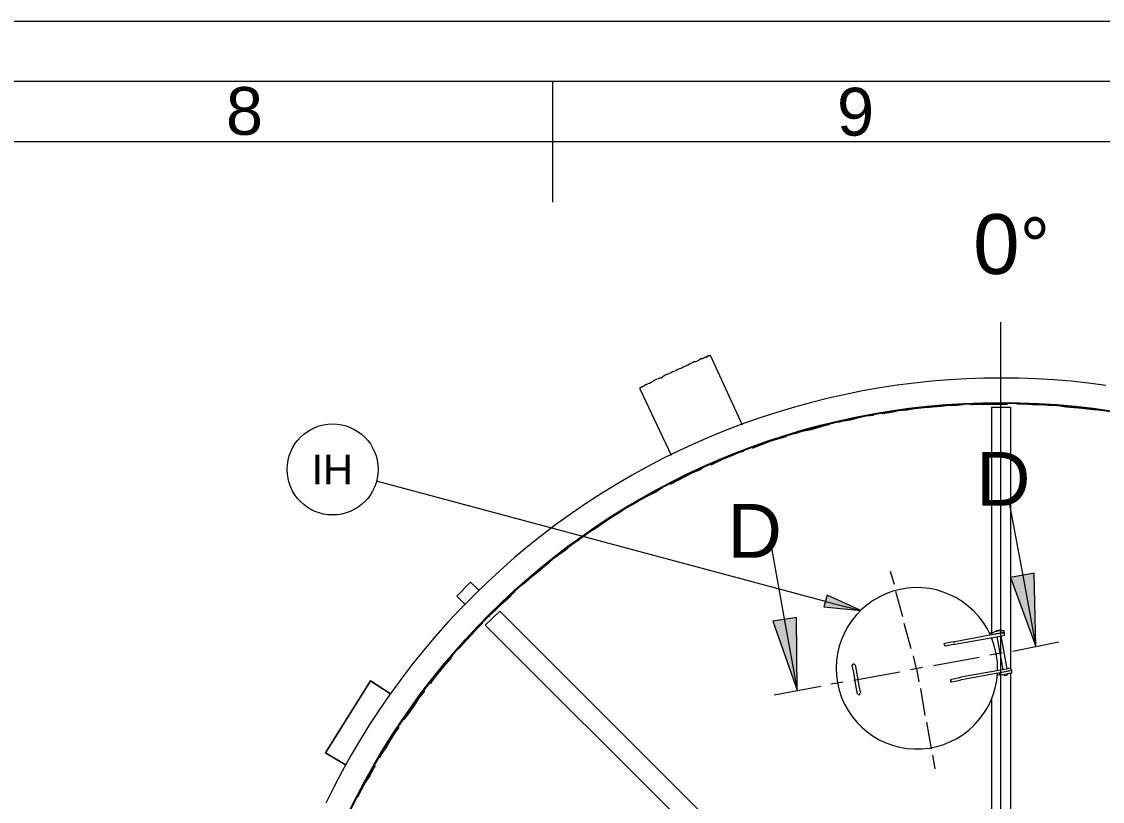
# Model space of a CAD drawing. Header units: millimetres. Extents: x 0 to 62767, y -13570 to 23963.
# Drawn here: x 11442 to 14133, y 15875 to 17817 of the extents above; entities that cross this region are included whole.
import ezdxf

# ---------------------------------------------------------------- set-up
doc = ezdxf.new("R2010")
doc.units = ezdxf.units.MM

msp = doc.modelspace()

# ---------------------------------------------------------------- hatches: boundary and pattern name
h = msp.add_hatch(color=7)
h.dxf.hatch_style = 2
h.paths.add_polyline_path([(13904.762, 16432.381), (13967.618, 16260.952), (13963.809, 16443.809)])
h = msp.add_hatch(color=7)
h.dxf.hatch_style = 2
h.paths.add_polyline_path([(13439.999, 16360), (13531.428, 16350.476), (13447.619, 16388.571)])
h = msp.add_hatch(color=7)
h.dxf.hatch_style = 2
h.paths.add_polyline_path([(13312.381, 16323.809), (13373.333, 16152.381), (13371.428, 16333.333)])

# ---------------------------------------------------------------- linework, layer by layer
at = {"color": 7, "lineweight": 0}
for points in [[(25226.665, 17817.142), (0, 17817.142)], [(449.524, 17668.572), (25076.19, 17668.572)], [(12763.81, 17668.572), (12763.81, 17367.619)], [(24927.618, 17518.095), (600, 17518.095)], [(13880, 14961.905), (13880, 17068.571)], [(13156.19, 16986.666), (13156.19, 16984.762), (13154.285, 16984.762), (13152.381, 16984.762), (13150.476, 16984.762), (13150.476, 16982.857), (13148.572, 16982.857), (13146.666, 16980.952), (13142.857, 16980.952), (13140.952, 16979.048), (13139.048, 16979.048), (13137.142, 16977.142), (13133.333, 16977.142), (13129.523, 16975.238), (13127.619, 16973.333), (13123.809, 16971.429), (13119.999, 16969.524), (13116.19, 16969.524), (13112.381, 16967.618), (13108.571, 16965.714), (13104.762, 16963.809), (13100.953, 16961.905), (13097.143, 16959.999), (13093.333, 16958.095), (13089.523, 16956.19), (13085.714, 16954.286), (13080, 16952.381), (13076.19, 16950.475), (13072.38, 16948.571), (13068.571, 16946.666), (13062.856, 16944.762), (13059.047, 16942.857), (13055.238, 16940.953), (13051.428, 16939.047), (13045.714, 16937.143), (13041.904, 16935.238), (13038.095, 16931.429), (13034.285, 16929.523), (13030.476, 16929.523), (13026.667, 16927.619), (13022.857, 16925.714), (13019.048, 16923.81), (13015.237, 16921.904), (13011.428, 16919.999), (13009.524, 16918.095), (13005.715, 16916.19), (13003.809, 16916.19), (13000, 16914.286), (12998.094, 16912.38), (12994.285, 16912.38), (12992.381, 16910.476), (12990.476, 16908.571), (12988.572, 16908.571), (12986.666, 16906.667), (12984.762, 16906.667), (12982.857, 16904.762), (12980.952, 16904.762), (12980.952, 16902.856)], [(13156.19, 16986.666), (13236.19, 16813.333)], [(13880, 14820.952), (13880, 16940.953)], [(14142.111, 16911.329), (14098.857, 16916.899), (14055.521, 16921.454), (14012.123, 16924.995), (13968.682, 16927.523), (13925.217, 16929.04), (13881.746, 16929.547), (13838.288, 16929.045), (13794.863, 16927.536), (13751.489, 16925.021), (13708.184, 16921.5), (13664.969, 16916.977), (13621.861, 16911.451), (13578.88, 16904.925), (13536.044, 16897.399), (13493.373, 16888.874), (13450.885, 16879.353), (13408.599, 16868.836), (13366.533, 16857.325), (13324.708, 16844.821), (13283.141, 16831.326), (13241.852, 16816.84), (13200.859, 16801.365), (13160.182, 16784.902), (13119.839, 16767.453), (13079.849, 16749.019), (13040.23, 16729.601), (13001.003, 16709.201), (12962.185, 16687.819), (12923.796, 16665.458), (12885.854, 16642.119), (12848.378, 16617.802), (12811.388, 16592.509), (12774.901, 16566.242), (12738.938, 16539.001), (12703.516, 16510.789), (12668.655, 16481.605), (12634.373, 16451.453), (12600.69, 16420.333), (12567.624, 16388.246), (12535.195, 16355.193), (12503.42, 16321.177), (12472.489, 16286.391), (12442.579, 16251.042), (12413.689, 16215.149), (12385.819, 16178.731), (12358.967, 16141.807), (12333.135, 16104.395), (12308.321, 16066.515), (12284.525, 16028.185), (12261.746, 15989.425), (12239.984, 15950.253), (12219.239, 15910.688), (12199.51, 15870.75)], [(12980.952, 16902.856), (13059.047, 16737.143)], [(13674.285, 16853.333), (13668.572, 16853.333), (13647.618, 16849.524), (13626.666, 16847.619), (13607.619, 16843.809), (13586.666, 16840), (13584.762, 16840)], [(13786.666, 16862.857), (13771.429, 16860.952), (13750.476, 16860.952), (13731.428, 16859.048), (13710.476, 16857.143), (13697.143, 16855.237)], [(13807.618, 16862.857), (13813.333, 16864.761), (13834.285, 16864.761), (13855.237, 16864.761), (13876.191, 16864.761), (13897.143, 16864.761)], [(13857.143, 16857.143), (13857.143, 16295.238)], [(13857.143, 16857.143), (13904.762, 16857.143)], [(13904.762, 16857.143), (13904.762, 16205.713)], [(14009.524, 16860.952), (14000, 16860.952), (13979.048, 16862.857), (13958.095, 16862.857), (13937.143, 16864.761), (13919.999, 16864.761)], [(14119.999, 16849.524), (14102.857, 16851.428), (14081.904, 16853.333), (14062.856, 16855.237), (14041.904, 16857.143), (14032.381, 16859.048)], [(13563.81, 16836.19), (13544.761, 16834.285), (13525.715, 16830.476), (13504.761, 16824.761), (13483.809, 16820.952), (13476.19, 16819.048)], [(13453.333, 16813.333), (13443.809, 16811.429), (13424.762, 16805.714), (13403.81, 16800), (13384.762, 16796.19), (13367.619, 16790.475)], [(13346.667, 16784.762), (13344.761, 16782.857), (13323.809, 16777.142), (13304.762, 16771.429), (13285.714, 16763.81), (13266.666, 16756.19), (13260.953, 16754.286)], [(13240, 16746.667), (13226.667, 16742.856), (13207.619, 16735.238), (13188.571, 16727.619), (13169.524, 16718.095), (13158.094, 16712.38)], [(13262.857, 16759.999), (13262.857, 16758.095), (13262.857, 16756.19)], [(13137.142, 16704.761), (13131.429, 16700.952), (13112.381, 16693.333), (13093.333, 16683.809), (13076.19, 16674.285), (13057.143, 16664.761)], [(13443.809, 16373.333), (12325.714, 16672.381)], [(13083.81, 16683.809), (13083.81, 16681.904)], [(13083.81, 16680), (13085.714, 16680)], [(13036.191, 16655.238), (13020.952, 16645.714), (13001.905, 16636.19), (12984.762, 16626.666), (12965.714, 16615.238), (12958.095, 16611.429)], [(13900.952, 16619.047), (13935.238, 16438.095)], [(12939.047, 16599.999), (12931.429, 16594.286), (12912.38, 16582.856), (12895.238, 16571.428), (12878.095, 16560), (12864.761, 16550.476)], [(12845.715, 16537.143), (12843.809, 16537.143), (12826.666, 16523.809), (12809.524, 16512.381), (12794.286, 16499.048), (12777.142, 16487.618), (12773.333, 16483.809)], [(13308.572, 16510.476), (13340.952, 16329.524)], [(12756.19, 16470.476), (12744.762, 16460.953), (12729.523, 16447.619), (12712.38, 16434.286), (12697.143, 16420.952), (12687.619, 16413.334)], [(13615.238, 16415.238), (13605.714, 16447.619)], [(12525.715, 16386.667), (12560, 16420.952), (12580.952, 16400)], [(13935.238, 16438.095), (13967.618, 16260.952)], [(12670.476, 16398.095), (12666.666, 16394.286), (12651.429, 16379.047), (12636.19, 16365.715), (12620.953, 16350.476), (12605.714, 16337.142), (12605.714, 16335.238)], [(13854.638, 16289.226), (13846.092, 16306.056), (13836.182, 16321.767), (13825.009, 16336.314), (13812.676, 16349.649), (13799.285, 16361.729), (13784.939, 16372.505), (13769.741, 16381.932), (13753.793, 16389.964), (13737.198, 16396.556), (13720.057, 16401.66), (13702.474, 16405.231), (13684.551, 16407.223), (13666.39, 16407.59), (13648.094, 16406.285), (13629.766, 16403.263), (13611.507, 16398.478), (13593.771, 16392.019), (13576.982, 16384.07), (13561.197, 16374.728), (13546.475, 16364.089), (13532.872, 16352.248), (13520.449, 16339.303), (13509.262, 16325.35), (13499.369, 16310.484), (13490.83, 16294.801), (13483.701, 16278.399), (13478.04, 16261.373), (13473.907, 16243.82), (13471.358, 16225.835), (13470.452, 16207.515), (13471.247, 16188.956), (13473.801, 16170.255), (13478.08, 16151.871), (13483.952, 16134.247), (13491.327, 16117.453), (13500.118, 16101.558), (13510.236, 16086.63), (13521.593, 16072.739), (13534.099, 16059.955), (13547.667, 16048.346), (13562.208, 16037.982), (13577.634, 16028.932), (13593.855, 16021.264), (13610.784, 16015.049), (13628.332, 16010.356), (13646.41, 16007.253), (13664.929, 16005.809), (13683.802, 16006.095), (13702.567, 16008.131), (13720.769, 16011.84), (13738.329, 16017.142), (13755.166, 16023.957), (13771.203, 16032.206), (13786.359, 16041.809), (13800.555, 16052.687), (13813.711, 16064.76), (13825.749, 16077.949), (13836.59, 16092.174), (13846.153, 16107.355), (13854.359, 16123.413), (13861.129, 16140.269), (13866.384, 16157.842), (13870.045, 16176.054), (13872.031, 16194.824)], [(13636.19, 16335.238), (13619.047, 16398.095)], [(12546.667, 16365.715), (12525.715, 16386.667)], [(13443.809, 16373.333), (13531.428, 16350.476)], [(12590.477, 16320), (12577.143, 16306.666), (12563.81, 16291.429), (12548.571, 16276.19), (12535.237, 16260.952), (12529.524, 16255.238)], [(13340.952, 16329.524), (13373.333, 16152.381)], [(13657.142, 16255.238), (13640, 16318.096)], [(13883.81, 16295.238), (13765.714, 16272.381)], [(13765.714, 16266.666), (13883.81, 16287.619)], [(13851.428, 16295.238), (13859.048, 16295.238)], [(13859.048, 16289.523), (13859.048, 16295.238), (13864.761, 16297.142)], [(13881.904, 16300.951), (13864.761, 16297.142)], [(13864.761, 16291.429), (13883.81, 16295.238)], [(13868.571, 16300.951), (13878.095, 16302.857)], [(13868.571, 16300.951), (13868.571, 16297.142)], [(13870.476, 16285.714), (13885.714, 16203.809)], [(13878.095, 16302.857), (13878.095, 16299.047)], [(13880, 16287.619), (13895.238, 16205.713)], [(13881.904, 16300.951), (13887.619, 16300.951)], [(13883.81, 16295.238), (13889.524, 16295.238), (13887.619, 16300.951)], [(13889.524, 16289.523), (13889.524, 16295.238), (13883.81, 16295.238)], [(13883.81, 16287.619), (13889.524, 16289.523)], [(13740.952, 16262.857), (13739.047, 16268.571), (13740.952, 16268.571)], [(13761.905, 16272.381), (13740.952, 16268.571)], [(13740.952, 16262.857), (13742.856, 16262.857)], [(13742.856, 16262.857), (13761.905, 16266.666)], [(13761.905, 16272.381), (13765.714, 16272.381)], [(13761.905, 16266.666), (13765.714, 16266.666)], [(13872.3, 16200.966), (13871.785, 16222.128), (13869.057, 16243.062), (13864.149, 16263.594), (13857.091, 16283.551)], [(13910.476, 16249.523), (14024.761, 16272.381)], [(13910.476, 16249.523), (14024.761, 16272.381)], [(12514.285, 16238.095), (12508.572, 16228.571), (12495.238, 16213.333), (12481.905, 16198.095), (12468.572, 16180.952), (12459.047, 16167.618)], [(13670.476, 16205.713), (13662.857, 16238.095)], [(13712.38, 16213.333), (13826.666, 16234.286)], [(13853.333, 16240), (13883.81, 16245.714)], [(13514.285, 16196.191), (13510.476, 16213.333)], [(13516.143, 16214.803), (13514.954, 16216.639), (13512.815, 16217.095), (13510.98, 16215.906), (13510.523, 16213.768)], [(13521.904, 16198.095), (13518.095, 16215.238)], [(13655.238, 16203.809), (13685.715, 16209.524)], [(13670.476, 16205.713), (13676.19, 16173.333)], [(13899.047, 16205.713), (13780.953, 16184.761)], [(13906.667, 16201.904), (13904.762, 16207.619), (13899.047, 16205.713)], [(13514.285, 16177.142), (13628.571, 16198.095)], [(13520, 16160), (13514.285, 16196.191)], [(13527.619, 16161.905), (13521.904, 16198.095)], [(13756.19, 16173.333), (13756.19, 16179.048), (13758.095, 16179.048)], [(13777.142, 16182.857), (13758.095, 16179.048)], [(13777.142, 16182.857), (13780.953, 16184.761)], [(13779.047, 16177.142), (13782.857, 16179.048)], [(13782.857, 16179.048), (13900.952, 16200)], [(13878.095, 16190.476), (13870.476, 16188.571)], [(13876.191, 16196.191), (13878.095, 16190.476), (13883.81, 16190.476)], [(13900.952, 16200), (13883.81, 16196.191)], [(13883.81, 16190.476), (13900.952, 16194.285)], [(13887.619, 16192.381), (13889.524, 16188.571)], [(13889.524, 16188.571), (13897.143, 16190.476)], [(13897.143, 16192.381), (13897.143, 16190.476)], [(13900.952, 16200), (13906.667, 16201.904), (13906.667, 16194.285)], [(13900.952, 16200), (13906.667, 16201.904)], [(13900.952, 16194.285), (13906.667, 16194.285)], [(13904.762, 16194.285), (13904.762, 15457.142)], [(12445.714, 16150.476), (12443.809, 16148.572), (12430.477, 16131.429), (12419.047, 16114.286), (12407.619, 16097.143), (12394.286, 16080), (12392.38, 16078.095)], [(13316.19, 16140.952), (13432.381, 16161.905)], [(13316.19, 16140.952), (13432.381, 16161.905)], [(13457.142, 16167.618), (13487.618, 16173.333)], [(13523.809, 16142.857), (13520, 16160)], [(13531.428, 16144.762), (13527.619, 16161.905)], [(13680, 16156.19), (13691.428, 16089.523)], [(13756.19, 16173.333), (13758.095, 16173.333)], [(13758.095, 16173.333), (13779.047, 16177.142)], [(13523.857, 16143.291), (13525.046, 16141.456), (13527.184, 16140.999), (13529.02, 16142.188), (13529.477, 16144.327)], [(13857.143, 16129.523), (13857.143, 15457.142)], [(13695.237, 16072.38), (13706.667, 16005.714)], [(12380.952, 16059.047), (12371.428, 16045.713), (12360, 16028.571), (12350.476, 16011.428), (12339.048, 15994.285), (12333.333, 15982.857)], [(13710.476, 15990.476), (13716.191, 15956.19)], [(12321.905, 15963.809), (12318.096, 15958.095), (12308.572, 15939.047), (12297.142, 15921.905), (12287.619, 15902.856), (12278.095, 15885.713)]]:
    msp.add_lwpolyline(points, dxfattribs=at)
for points in [[(13904.762, 16432.381), (13967.618, 16260.952), (13963.809, 16443.809)], [(13439.999, 16360), (13531.428, 16350.476), (13447.619, 16388.571)], [(12632.381, 16348.571), (12596.19, 16314.285), (13586.666, 15325.714), (13620.953, 15360)], [(13312.381, 16323.809), (13373.333, 16152.381), (13371.428, 16333.333)], [(12310.476, 16175.238), (12198.095, 15996.19), (12249.523, 15965.714), (12198.095, 15996.19), (12310.476, 16175.238), (12360, 16142.857)]]:
    msp.add_lwpolyline(points, close=True, dxfattribs=at)
for centre, radius in [((13880.952, 15065.714), 1802.857), ((13880.952, 15065.714), 1800.952), ((12216.19, 16701.905), 113.334)]:
    msp.add_circle(centre, radius, dxfattribs=at)

# ---------------------------------------------------------------- texts
at = {"color": 7, "attachment_point": 1}
for s, insert, char_height in [('{\\fArial|b0|i0|c0;8}', (11950.475, 17654.194), 118.95664), ('{\\fArial|b0|i0|c0;9}', (13472.381, 17652.29), 118.95664), ('{\\fArial|b0|i0|c0;0}', (13811.429, 17337.608), 149.03763), ('{\\fAIGDT|b0|i0|c0;~}', (13927.619, 17329.404), 140.83371), ('{\\fArial|b0|i0|c0;D}', (13819.047, 16745.426), 133.99712), ('{\\fArial|b0|i0|c0;IH}', (12163.809, 16738.596), 73.83514), ('{\\fArial|b0|i0|c0;D}', (13200, 16615.902), 133.99712)]:
    msp.add_mtext(s, dxfattribs=dict(at, insert=insert, char_height=char_height))

doc.saveas('drawing.dxf')
